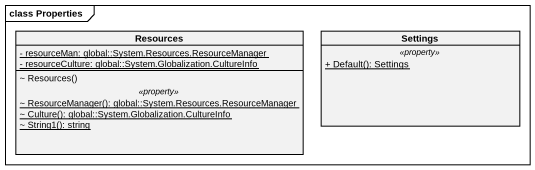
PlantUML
@startuml
mainframe class Properties
hide circle
hide empty members
skinparam classAttributeIconSize 0
class Resources {
  {static} - resourceMan: global::System.Resources.ResourceManager
  {static} - resourceCulture: global::System.Globalization.CultureInfo
  --
  ~ Resources()
  .. <<property>> ..
  {static} ~ ResourceManager(): global::System.Resources.ResourceManager
  {static} ~ Culture(): global::System.Globalization.CultureInfo
  {static} ~ String1(): string
}
class Settings {
  .. <<property>> ..
  {static} + Default(): Settings
}
@enduml
